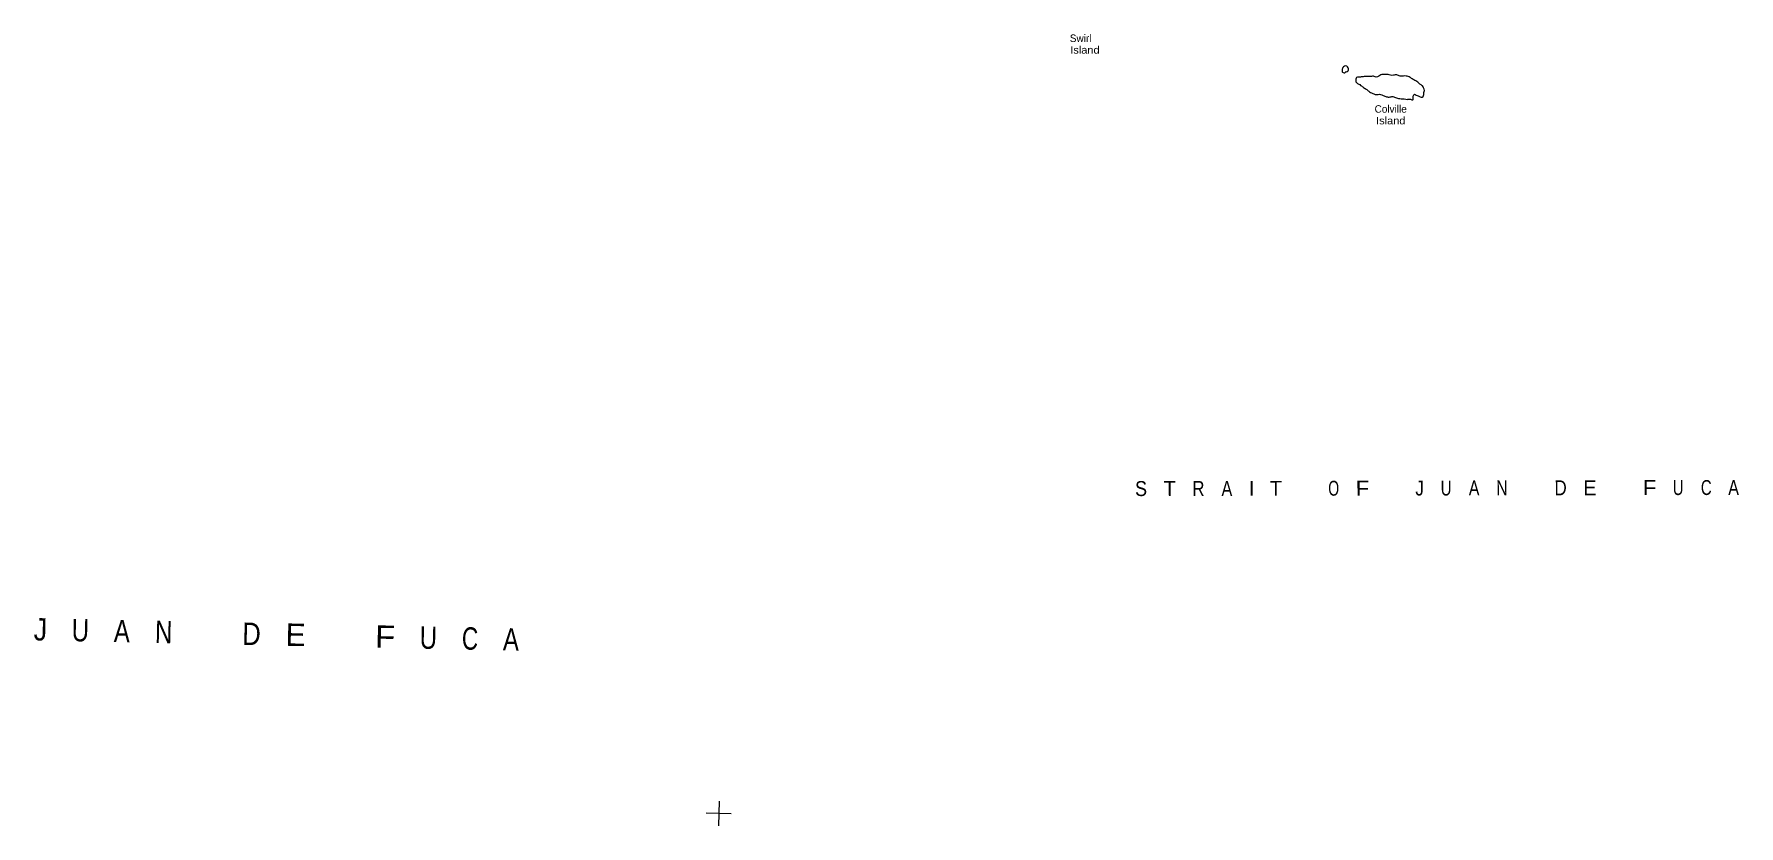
# Model space of a CAD drawing. Header units: feet. Extents: x -493433 to -244333, y 184684 to 373072.
# Drawn here: x -473263 to -439041, y 325937 to 341837 of the extents above; entities that cross this region are included whole.
import ezdxf

# ---------------------------------------------------------------- set-up
doc = ezdxf.new("R2010")
doc.units = ezdxf.units.FT
doc.header["$LTSCALE"] = 60
for name, color, linetype, lineweight in [('39', 7, 'Continuous', 13), ('4', 7, 'Continuous', 13), ('41', 7, 'Continuous', 13)]:
    doc.layers.add(name, color=color, linetype=linetype, lineweight=lineweight)
doc.layers.add('42', color=7, linetype='Continuous')

msp = doc.modelspace()

# ---------------------------------------------------------------- linework, layer by layer
at = {"layer": '39'}
for points in [[(-446925.43, 341083.8), (-446933.86, 341078.59), (-446950.28, 341058.6), (-446986.53, 341065.14), (-447004.48, 341081.55), (-447006.07, 341113.91), (-446997.55, 341146.14), (-446976.9, 341180.23), (-446932.24, 341197.84), (-446898.14, 341181.22), (-446878.56, 341136.49), (-446883.11, 341098.14), (-446900.53, 341084.23), (-446925.43, 341083.8)], [(-446510.93, 340721.63), (-446540.65, 340741.9), (-446576.69, 340764.61), (-446634.66, 340807.83), (-446672.66, 340834.6), (-446718.68, 340865.53), (-446732.35, 340900.08), (-446729.86, 340934.41), (-446717.28, 340968.61), (-446680.89, 340972.17), (-446640.49, 340973.66), (-446561.62, 340982.73), (-446496.97, 340985.92), (-446414.17, 340986.85), (-446377.75, 340992.43), (-446345.67, 340975.84), (-446246.29, 341008.89), (-446177.38, 341028.2), (-446134.99, 341027.64), (-446080.48, 341026.92), (-446038.31, 341010.19), (-445977.72, 341011.42), (-445909, 341016.58), (-445842.71, 340991.45), (-445776.04, 340994.61), (-445719.51, 340993.86), (-445643.13, 340968.6), (-445583.12, 340927.38), (-445504.93, 340885.92), (-445443.04, 340834.57), (-445395.11, 340795.53), (-445371.43, 340754.79), (-445355.99, 340702.03), (-445364.56, 340665.76), (-445369.14, 340625.39), (-445381.83, 340583.11), (-445420.35, 340571.49), (-445482.57, 340598.59), (-445520.74, 340613.24), (-445554.84, 340629.86), (-445577.59, 340589.73), (-445588.67, 340517.11), (-445634.96, 340527.83), (-445699.59, 340526.66), (-445758.02, 340535.51), (-445844.77, 340540.7), (-445897.15, 340549.47), (-445935.29, 340566.15), (-446005.73, 340583.25), (-446044.19, 340575.67), (-446114.82, 340578.62), (-446148.97, 340591.2), (-446211.17, 340620.32), (-446257.49, 340629.01), (-446310.06, 340623.64), (-446370.46, 340636.57), (-446454.67, 340680.13), (-446510.93, 340721.63)]]:
    msp.add_spline(points, degree=3, dxfattribs=at)
at = {"layer": '4'}
for p, q in [((-459269.23, 326182.04), (-459769.13, 326192.01)), ((-459514.19, 326436.98), (-459524.16, 325937.08))]:
    msp.add_line(p, q, dxfattribs=at)

# ---------------------------------------------------------------- texts
at = {"layer": '41'}
for s, height, rotation, width, p in [('S', 300, 0.106, 0.9, (-451162.66, 332561.04)), ('R', 300, 0.106, 0.85, (-450014.63, 332563.15)), ('A', 300, 0.106, 0.8, (-449426.44, 332564.24)), ('O', 300, 0.106, 0.7, (-447283.92, 332568.18)), ('F', 300, 0.106, 1.1, (-446733.53, 332569.2)), ('J', 300, 0.106, 0.85, (-445535.89, 332571.4)), ('U', 300, 0.106, 0.75, (-445028.03, 332572.34)), ('A', 300, 0.106, 0.8, (-444463.46, 332573.38)), ('N', 300, 0.106, 0.8, (-443913.07, 332574.39)), ('D', 300, 0.106, 0.85, (-442743.78, 332576.54)), ('F', 300, 0.106, 1.1, (-440967.4, 332579.82)), ('U', 300, 0.106, 0.75, (-440369.76, 332580.92)), ('C', 300, 0.106, 0.75, (-439805.19, 332581.96)), ('A', 300, 0.106, 0.8, (-439254.8, 332582.97)), ('J', 450, 358.774, 0.9, (-473274.22, 329662.45)), ('U', 450, 358.776, 0.8, (-472512.58, 329646.17)), ('A', 450, 358.776, 0.8, (-471665.93, 329628.08)), ('N', 450, 358.775, 0.8, (-470840.52, 329610.45)), ('D', 450, 358.776, 0.85, (-469086.99, 329572.98)), ('F', 450, 358.777, 1.1, (-466423.02, 329516.06)), ('U', 450, 358.774, 0.8, (-465526.77, 329496.91)), ('C', 450, 358.776, 0.75, (-464680.11, 329478.82)), ('A', 450, 358.776, 0.8, (-463854.71, 329461.18))]:
    msp.add_text(s, height=height, rotation=rotation, dxfattribs=dict(at, width=width)).set_placement(p)
for s, height, rotation, p in [('T', 300, 0.106, (-450588.65, 332562.1)), ('I', 300, 0.106, (-448876.05, 332565.25)), ('T', 300, 0.106, (-448457.94, 332566.02)), ('E', 300, 0.106, (-442165.04, 332577.61)), ('E', 450, 358.775, (-468219.08, 329554.44))]:
    msp.add_text(s, height=height, rotation=rotation, dxfattribs=at).set_placement(p)
at = {"layer": '42'}
for s, p in [('Swirl', (-452472.25, 341679.37)), ('Colville', (-446354.23, 340258.74))]:
    msp.add_text(s, height=150, dxfattribs=at).set_placement(p)
at = {"layer": '42', "width": 1.1}
for p in [(-452463.34, 341444.58), (-446324.2, 340024.73)]:
    msp.add_text('Island', height=150, dxfattribs=at).set_placement(p)

doc.saveas('drawing.dxf')
